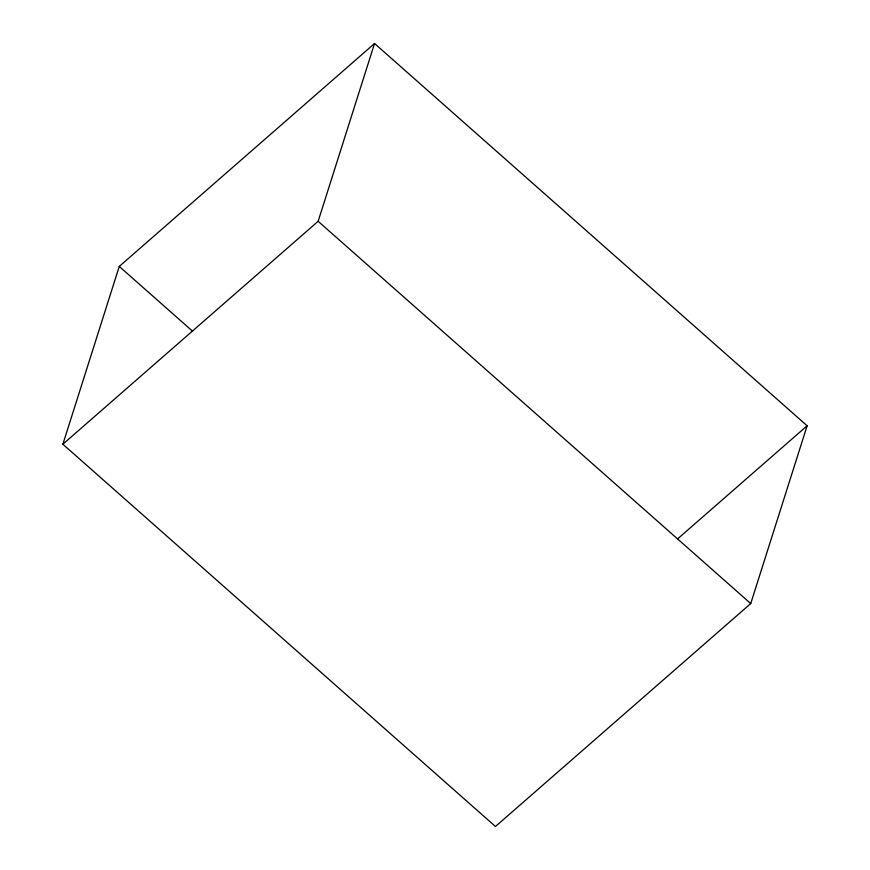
<?xml version="1.0" encoding="UTF-8"?>
<svg xmlns="http://www.w3.org/2000/svg" width="870" height="870" viewBox="0 0 870 870"><rect width="100%" height="100%" fill="white"/><g stroke="black" fill="none" stroke-linecap="round" stroke-linejoin="round"><path stroke-width="1.3" d="M62.868 444.222L119.266 266.427L374.546 43.5L807.132 425.778L750.734 603.573L495.454 826.5L62.868 444.222L318.137 221.295L374.546 43.5M677.458 539.03L807.132 425.778M318.137 221.295L750.734 603.573M119.266 266.427L192.553 331.198"/></g></svg>
